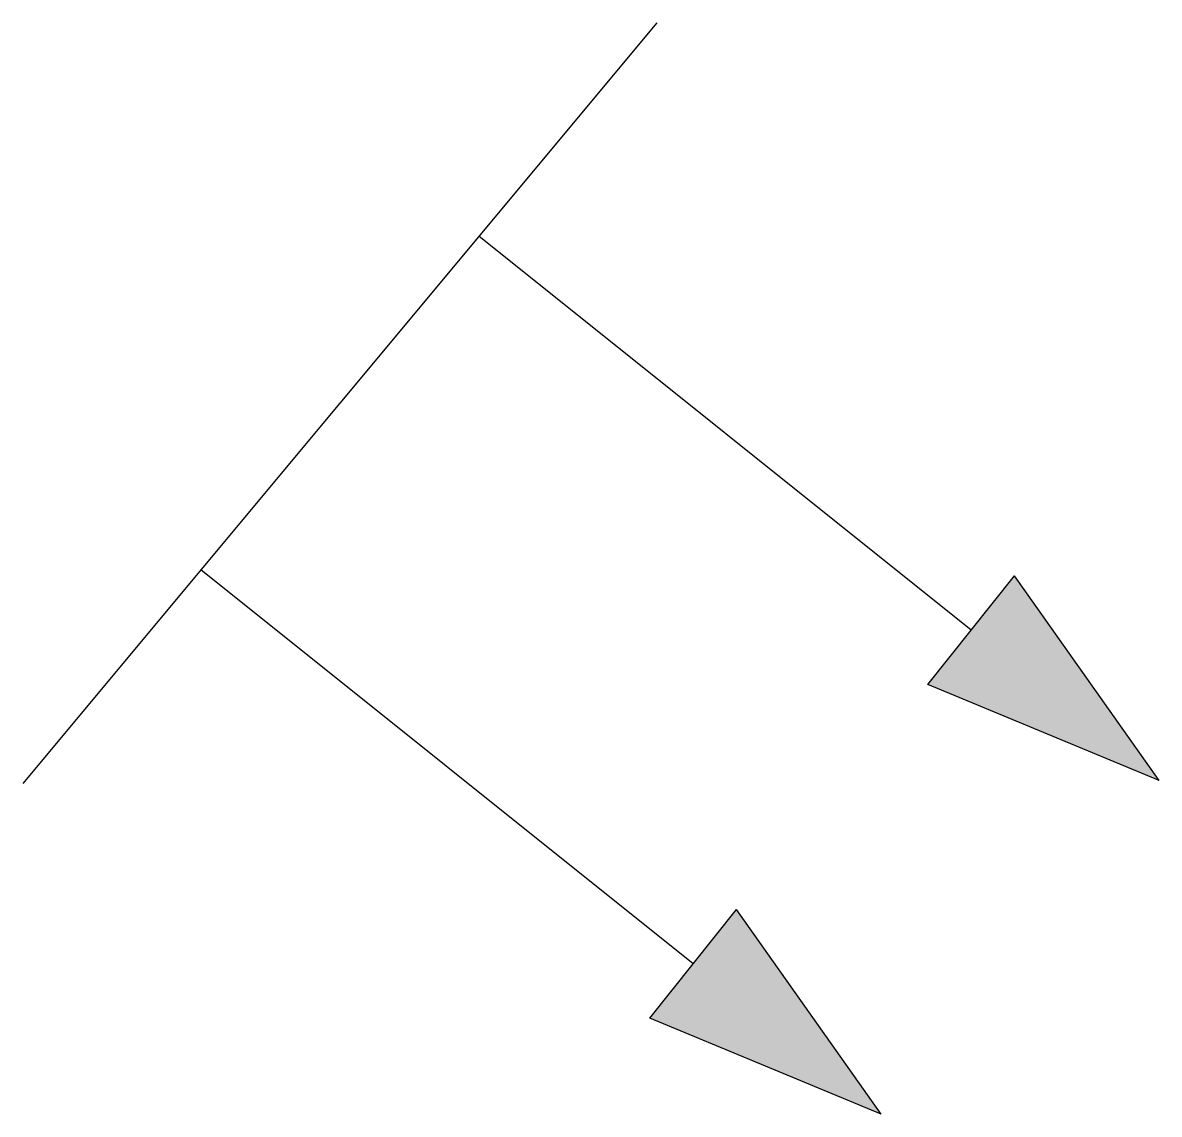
# Model space of a CAD drawing. Extents: x -1584.63 to -1580.55, y -880.78 to -876.86.
import ezdxf

# ---------------------------------------------------------------- set-up
doc = ezdxf.new("R2010")
doc.units = 0
doc.header["$LTSCALE"] = 0.3
doc.layers.add('SYMB_FIL', color=3, linetype='CONTINUOUS')

msp = doc.modelspace()

# ---------------------------------------------------------------- hatches: boundary and pattern name
at = {"layer": 'SYMB_FIL'}
for points in [[(-1581.379, -879.2371), (-1580.5465, -879.5829), (-1581.0666, -878.8466)], [(-1582.379, -880.4371), (-1581.5465, -880.7829), (-1582.0666, -880.0466)]]:
    msp.add_hatch(color=256, dxfattribs=at).paths.add_polyline_path(points)

# ---------------------------------------------------------------- linework, layer by layer
for p, q in [((-1582.3536, -876.8569), (-1584.6339, -879.5933)), ((-1581.2228, -879.0419), (-1582.9938, -877.6251)), ((-1582.2228, -880.2419), (-1583.9938, -878.8251)), ((-1581.379, -879.2371), (-1581.0666, -878.8466)), ((-1580.5465, -879.5829), (-1581.0666, -878.8466)), ((-1580.5465, -879.5829), (-1581.379, -879.2371)), ((-1582.379, -880.4371), (-1582.0666, -880.0466)), ((-1581.5465, -880.7829), (-1582.0666, -880.0466)), ((-1581.5465, -880.7829), (-1582.379, -880.4371))]:
    msp.add_line(p, q, dxfattribs=at)

doc.saveas('drawing.dxf')
